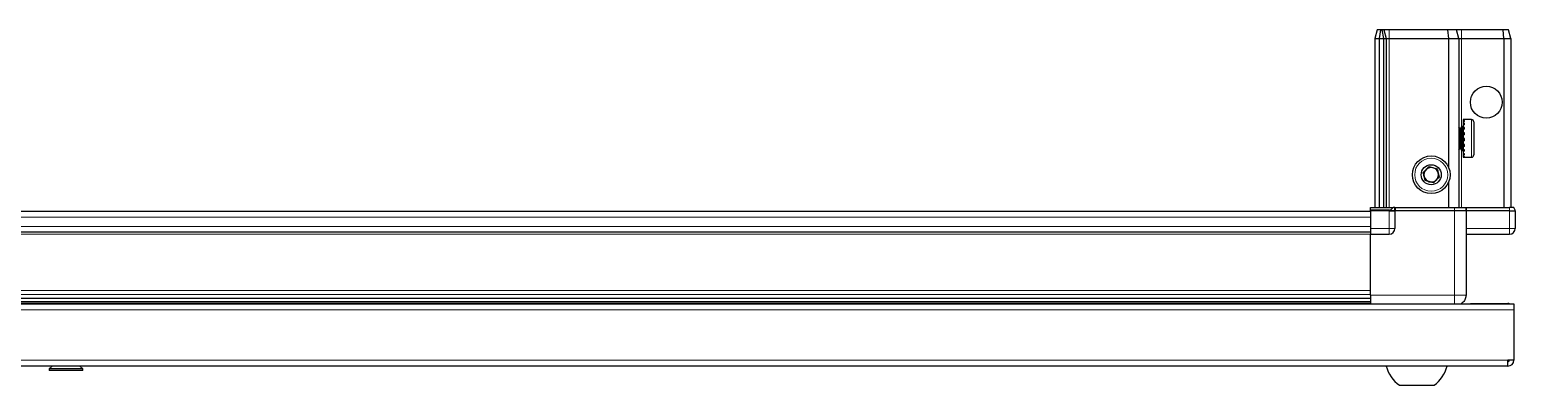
# Model space of a CAD drawing. Header units: millimetres. Extents: x -659 to 2951, y -1010 to 1465.
# Drawn here: x -16 to 497, y -1010 to -887 of the extents above; entities that cross this region are included whole.
import ezdxf

# ---------------------------------------------------------------- set-up
doc = ezdxf.new("R2010")
doc.units = ezdxf.units.MM

msp = doc.modelspace()

# ---------------------------------------------------------------- linework, layer by layer
at = {"color": 7, "linetype": 'Continuous', "lineweight": 25}
for p, q in [((449.23, -887.22), (448.42, -890.22)), ((448.42, -890.22), (449.92, -890.22)), ((448.42, -890.22), (448.42, -948.52)), ((450.38, -887.22), (449.23, -887.22)), ((450.38, -887.22), (449.92, -890.22)), ((449.92, -890.22), (449.92, -948.52)), ((449.92, -890.22), (451.42, -890.22)), ((450.88, -887.22), (450.38, -887.22)), ((450.88, -887.22), (451.42, -890.22)), ((451.62, -887.22), (450.88, -887.22)), ((451.42, -890.22), (452.42, -890.22)), ((451.42, -890.22), (451.42, -948.52)), ((451.62, -887.22), (452.42, -890.22)), ((453.42, -887.22), (451.62, -887.22)), ((452.42, -890.22), (452.42, -948.52)), ((452.42, -890.22), (453.42, -890.22)), ((473.59, -887.22), (453.42, -887.22)), ((453.42, -890.22), (473.92, -890.22)), ((473.59, -887.22), (473.92, -890.22)), ((476.62, -887.22), (473.59, -887.22)), ((473.92, -890.22), (477.42, -890.22)), ((473.92, -890.22), (473.92, -934.72)), ((477.42, -890.22), (476.62, -887.22)), ((478.42, -887.22), (476.62, -887.22)), ((477.42, -890.22), (477.42, -948.52)), ((477.42, -890.22), (478.42, -890.22)), ((492.77, -887.22), (478.42, -887.22)), ((478.42, -890.22), (492.92, -890.22)), ((492.92, -890.22), (492.77, -887.22)), ((494.62, -887.22), (492.77, -887.22)), ((492.92, -890.22), (495.42, -890.22)), ((492.92, -890.22), (492.92, -948.52)), ((495.42, -890.22), (494.62, -887.22)), ((495.42, -890.22), (495.42, -948.52)), ((477.46, -920.72), (477.42, -920.72)), ((477.94, -921.42), (477.46, -920.72)), ((477.46, -920.72), (477.46, -928.72)), ((478.42, -920.72), (477.94, -921.42)), ((477.94, -921.42), (477.94, -928.03)), ((478.42, -920.72), (478.42, -928.72)), ((478.92, -920.32), (478.82, -920.32)), ((478.82, -920.32), (478.82, -929.12)), ((481.82, -918.22), (478.92, -918.22)), ((479.42, -918.23), (478.92, -918.23)), ((478.92, -918.23), (478.92, -918.27)), ((478.92, -918.27), (478.92, -918.56)), ((479.42, -918.27), (478.92, -918.27)), ((479.42, -918.56), (478.92, -918.56)), ((478.92, -918.56), (478.92, -918.83)), ((479.42, -918.83), (478.92, -918.83)), ((478.92, -918.83), (478.92, -919.5)), ((479.42, -919.5), (478.92, -919.5)), ((478.92, -919.5), (478.92, -919.97)), ((478.92, -919.97), (478.92, -920.94)), ((479.42, -919.97), (478.92, -919.97)), ((479.42, -920.94), (478.92, -920.94)), ((478.92, -920.94), (478.92, -921.57)), ((478.92, -921.57), (478.92, -922.76)), ((479.42, -921.57), (478.92, -921.57)), ((479.42, -918.27), (479.42, -918.23)), ((479.42, -918.83), (479.42, -918.56)), ((479.42, -919.97), (479.42, -919.5)), ((479.42, -921.57), (479.42, -920.94)), ((482.62, -919.02), (482.62, -930.42)), ((479.42, -922.76), (478.92, -922.76)), ((478.92, -922.76), (478.92, -923.4)), ((479.42, -923.4), (478.92, -923.4)), ((478.92, -923.48), (478.92, -924.77)), ((479.42, -923.48), (478.92, -923.48)), ((479.42, -924.77), (478.92, -924.77)), ((479.42, -925.26), (478.92, -925.26)), ((478.92, -925.26), (478.92, -925.51)), ((478.92, -925.51), (478.92, -926.78)), ((479.42, -925.51), (478.92, -925.51)), ((479.42, -926.78), (478.92, -926.78)), ((478.92, -926.78), (478.92, -927.47)), ((478.92, -927.47), (478.92, -928.59)), ((479.42, -927.47), (478.92, -927.47)), ((479.42, -923.48), (479.42, -922.76)), ((479.42, -925.51), (479.42, -924.77)), ((479.42, -927.47), (479.42, -926.78)), ((477.42, -928.72), (477.46, -928.72)), ((477.46, -928.72), (477.94, -928.03)), ((477.94, -928.03), (478.42, -928.72)), ((478.82, -929.12), (478.92, -929.12)), ((479.42, -928.59), (478.92, -928.59)), ((478.92, -928.59), (478.92, -929.15)), ((478.92, -929.15), (478.92, -930.01)), ((479.42, -929.15), (478.92, -929.15)), ((479.42, -930.01), (478.92, -930.01)), ((478.92, -930.01), (478.92, -930.41)), ((478.92, -930.41), (478.92, -930.92)), ((479.42, -930.41), (478.92, -930.41)), ((479.42, -930.92), (478.92, -930.92)), ((478.92, -930.92), (478.92, -931.1)), ((478.92, -931.1), (478.92, -931.22)), ((479.42, -931.1), (478.92, -931.1)), ((478.92, -931.22), (481.82, -931.22)), ((479.42, -929.15), (479.42, -928.59)), ((479.42, -930.41), (479.42, -930.01)), ((479.42, -931.1), (479.42, -930.92)), ((473.92, -939.72), (473.92, -948.52)), ((446.92, -949.87), (-453.08, -949.87)), ((446.92, -948.52), (454.75, -948.52)), ((446.92, -949.39), (446.92, -948.52)), ((446.92, -949.72), (446.92, -949.39)), ((453.42, -949.39), (446.92, -949.39)), ((453.42, -949.72), (446.92, -949.72)), ((446.92, -949.72), (446.92, -955.72)), ((453.42, -949.72), (455.42, -949.72)), ((455.42, -949.72), (453.42, -949.72)), ((455.42, -948.52), (454.75, -948.52)), ((455.42, -949.72), (455.42, -948.52)), ((455.42, -948.52), (455.62, -948.52)), ((455.62, -949.72), (455.42, -949.72)), ((455.42, -949.72), (455.42, -955.72)), ((455.62, -948.52), (475.92, -948.52)), ((475.92, -949.72), (455.62, -949.72)), ((475.92, -948.52), (479.92, -948.52)), ((479.92, -949.72), (475.92, -949.72)), ((479.92, -949.72), (479.92, -948.52)), ((479.92, -948.52), (480.12, -948.52)), ((480.12, -949.72), (479.92, -949.72)), ((479.92, -949.72), (479.92, -978.72)), ((480.12, -948.52), (494.92, -948.52)), ((494.92, -949.72), (480.12, -949.72)), ((496.42, -948.52), (494.92, -948.52)), ((494.92, -949.72), (496.92, -949.72)), ((496.92, -949.39), (496.42, -948.52)), ((496.92, -949.39), (496.42, -948.52)), ((496.92, -949.72), (496.92, -949.39)), ((496.92, -949.72), (496.92, -949.39)), ((496.92, -949.72), (496.92, -949.72)), ((496.92, -949.72), (496.92, -955.72)), ((446.92, -957.07), (-453.08, -957.07)), ((446.92, -955.72), (446.92, -957.72)), ((446.92, -957.72), (453.42, -957.72)), ((446.92, -978.72), (446.92, -957.72)), ((479.92, -957.72), (494.92, -957.72)), ((-502.58, -981.72), (496.42, -981.72)), ((-453.08, -979.75), (446.92, -979.75)), ((-453.08, -979.78), (446.92, -979.78)), ((420.8, -981.57), (-426.96, -981.57)), ((415.43, -981.72), (415.43, -981.57)), ((415.6, -981.72), (415.6, -981.57)), ((415.81, -981.72), (415.81, -981.57)), ((416.37, -981.72), (416.37, -981.57)), ((416.79, -981.72), (416.79, -981.57)), ((417.68, -981.72), (417.68, -981.57)), ((418.27, -981.72), (418.27, -981.57)), ((419.41, -981.72), (419.41, -981.57)), ((420.11, -981.72), (420.11, -981.57)), ((421.39, -981.57), (420.8, -981.57)), ((421.39, -981.72), (421.39, -981.57)), ((421.39, -981.57), (421.39, -981.57)), ((422.12, -981.57), (421.39, -981.57)), ((421.56, -981.72), (421.56, -981.57)), ((422.06, -981.72), (422.06, -981.57)), ((422.12, -981.72), (422.12, -981.57)), ((423.15, -981.57), (422.12, -981.57)), ((422.12, -981.57), (422.12, -981.57)), ((446.92, -981.57), (423.04, -981.57)), ((423.41, -981.72), (423.41, -981.57)), ((424.12, -981.72), (424.12, -981.57)), ((425.3, -981.72), (425.3, -981.57)), ((425.9, -981.72), (425.9, -981.57)), ((426.85, -981.72), (426.85, -981.57)), ((427.3, -981.72), (427.3, -981.57)), ((427.92, -981.72), (427.92, -981.57)), ((428.16, -981.72), (428.16, -981.57)), ((428.4, -981.72), (428.4, -981.57)), ((428.42, -981.72), (428.42, -981.57)), ((481.42, -981.62), (481.42, -981.72)), ((481.42, -981.62), (494.32, -981.62)), ((496.42, -981.72), (496.42, -983.82)), ((496.42, -983.82), (496.42, -1001.12)), ((494.32, -1003.22), (-500.48, -1003.22)), ((-7.88, -1003.22), (-8.86, -1004.21)), ((-8.86, -1004.21), (-8.86, -1004.72)), ((2.71, -1004.21), (-8.86, -1004.21)), ((2.71, -1004.21), (1.72, -1003.22)), ((2.71, -1004.72), (2.71, -1004.21)), ((496.42, -1001.12), (494.32, -1001.12)), ((494.32, -1003.22), (494.32, -1001.12)), ((2.71, -1004.72), (-8.86, -1004.72)), ((456.92, -1009.82), (468.92, -1009.82))]:
    msp.add_line(p, q, dxfattribs=at)
at = {"color": 8, "linetype": 'Continuous', "lineweight": 18}
for p, q in [((453.42, -887.22), (453.42, -890.22)), ((453.42, -890.22), (453.42, -948.52)), ((478.42, -890.22), (478.42, -887.22)), ((478.42, -890.22), (478.42, -920.72)), ((481.82, -918.22), (481.82, -931.22)), ((478.42, -928.72), (478.42, -948.52)), ((446.92, -951.87), (-453.08, -951.87)), ((453.42, -949.72), (453.42, -949.39)), ((453.42, -949.72), (453.42, -955.72)), ((455.62, -948.52), (455.62, -949.72)), ((475.92, -949.72), (475.92, -948.52)), ((475.92, -949.72), (475.92, -978.72)), ((480.12, -948.52), (480.12, -949.72)), ((494.92, -949.72), (494.92, -948.52)), ((494.92, -949.72), (494.92, -955.72)), ((446.92, -955.07), (-453.08, -955.07)), ((446.92, -957.72), (-453.08, -957.72)), ((453.42, -955.72), (446.92, -955.72)), ((453.42, -955.72), (453.42, -957.72)), ((455.42, -955.72), (453.42, -955.72)), ((494.92, -955.72), (479.92, -955.72)), ((496.92, -955.72), (494.92, -955.72)), ((494.92, -957.72), (494.92, -955.72)), ((-453.08, -977.13), (446.92, -977.13)), ((446.92, -978.54), (-453.08, -978.54)), ((475.92, -978.72), (446.92, -978.72)), ((496.42, -983.82), (-502.58, -983.82)), ((-453.08, -980.99), (446.92, -980.99)), ((494.32, -981.72), (494.32, -981.62)), ((494.32, -1001.12), (-500.48, -1001.12))]:
    msp.add_line(p, q, dxfattribs=at)
at = {"color": 7, "linetype": 'Continuous', "lineweight": 25, "flags": 128}
msp.add_lwpolyline([(494.96, -981.72), (494.73, -981.67), (494.32, -981.62)], dxfattribs=at)
at = {"color": 7, "linetype": 'Continuous', "lineweight": 25}
for centre, radius in [((486.92, -912.22), 5.5), ((467.92, -937.22), 6.5), ((467.92, -937.22), 3.46)]:
    msp.add_circle(centre, radius, dxfattribs=at)
at = {"color": 8, "linetype": 'Continuous', "lineweight": 18}
msp.add_circle((467.92, -937.22), 5.7, dxfattribs=at)
at = {"color": 7, "linetype": 'Continuous', "lineweight": 25}
for centre, radius, start, end in [((478.42, -920.32), 0.4, 270, 0), ((481.82, -919.02), 0.8, 0, 90), ((478.42, -929.12), 0.4, 0, 90), ((481.82, -930.42), 0.8, 270, 0), ((467.92, -937.22), 2.5, 134.6767, 194.6767), ((467.92, -937.22), 2.5, 194.6767, 254.6767), ((467.92, -937.22), 2.5, 74.6767, 134.6767), ((467.92, -937.22), 2.5, 14.6767, 74.6767), ((467.92, -937.22), 2.5, 314.6767, 14.6767), ((467.92, -937.22), 2.5, 254.6767, 314.6767), ((453.42, -955.72), 2, 270, 0), ((494.92, -955.72), 2, 270, 0), ((463.95, -1000.2), 11.91, 194.7004, 233.8734), ((461.9, -1000.2), 11.91, 306.1266, 345.2996), ((494.32, -1001.12), 2.1, 270, 0), ((494.32, -1001.12), 0.6, 270, 0)]:
    msp.add_arc(centre, radius, start, end, dxfattribs=at)
msp.add_ellipse((453.42, -945.93), major_axis=(0, 3.46), ratio=0.57735, start_param=3.141593, end_param=3.864327, dxfattribs=at)
for points, knots in [([(465.14, -936.46), (465.51, -936.1), (466.19, -935.42), (466.87, -934.75), (467.19, -934.43)], [0, 0, 0, 0, 0.534686, 1, 1, 1, 1]), ([(465.87, -939.25), (465.78, -938.92), (465.57, -938.12), (465.32, -937.16), (465.17, -936.58), (465.14, -936.46)], [0, 0, 0, 0, 0.362901, 0.866875, 1, 1, 1, 1]), ([(467.19, -934.43), (467.69, -934.57), (468.62, -934.82), (469.54, -935.08), (469.98, -935.2)], [0, 0, 0, 0, 0.534686, 1, 1, 1, 1]), ([(469.98, -935.2), (470.01, -935.32), (470.16, -935.9), (470.41, -936.86), (470.62, -937.65), (470.71, -937.99)], [0, 0, 0, 0, 0.1331247, 0.6370994, 1, 1, 1, 1]), ([(468.65, -940.02), (468.16, -939.88), (467.23, -939.63), (466.3, -939.37), (465.87, -939.25)], [0, 0, 0, 0, 0.534686, 1, 1, 1, 1]), ([(470.71, -937.99), (470.34, -938.35), (469.65, -939.03), (468.97, -939.7), (468.65, -940.02)], [0, 0, 0, 0, 0.534686, 1, 1, 1, 1]), ([(446.92, -978.72), (446.92, -979.12), (446.92, -979.91), (446.92, -980.93), (446.92, -981.56), (446.92, -981.71), (446.92, -981.72)], [0, 0, 0, 0, 0.3255201, 0.6510403, 0.9765604, 1, 1, 1, 1]), ([(479.92, -978.72), (479.88, -979.16), (479.8, -979.84), (479.37, -980.66), (478.91, -981.21), (478.51, -981.57), (478.25, -981.7), (478.2, -981.72)], [0, 0, 0, 0, 0.363018, 0.558438, 0.758004, 0.95757, 1, 1, 1, 1])]:
    msp.add_open_spline(points, degree=3, knots=knots, dxfattribs=at)
at = {"color": 8, "linetype": 'Continuous', "lineweight": 18}
msp.add_open_spline([(475.92, -978.72), (475.92, -979.16), (475.92, -979.84), (475.92, -980.66), (475.92, -981.21), (475.92, -981.57), (475.92, -981.7), (475.92, -981.72)], degree=3, knots=[0, 0, 0, 0, 0.363018, 0.558438, 0.758004, 0.95757, 1, 1, 1, 1], dxfattribs=at)
msp.add_open_spline([(479.92, -978.72), (479.86, -978.72), (479.74, -978.72), (478.82, -978.72), (477.49, -978.72), (476.45, -978.72), (475.92, -978.72)], degree=3, dxfattribs=at)

doc.saveas('drawing.dxf')
